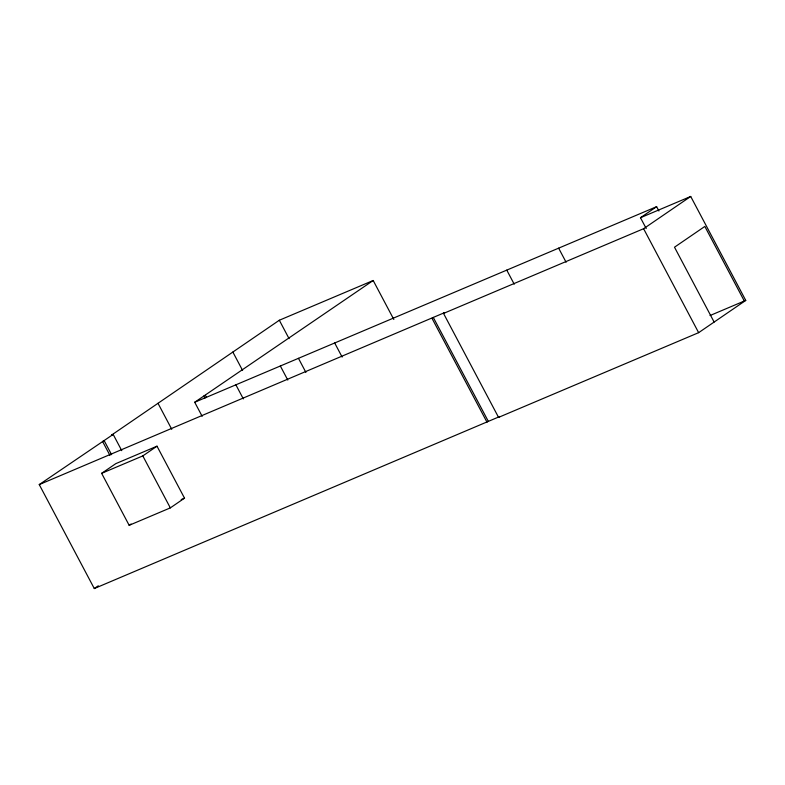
<?xml version="1.0" encoding="UTF-8"?>
<svg xmlns="http://www.w3.org/2000/svg" width="785" height="785" viewBox="0 0 785 785"><rect width="100%" height="100%" fill="white"/><g stroke="black" fill="none" stroke-linecap="round" stroke-linejoin="round"><path stroke-width="1.18" d="M39.25 484.59L444.81 312.538L443.525 313.421L498.563 417.375L499.849 416.492L94.288 588.544L39.25 484.59L113.177 434.409L121.773 450.659M393.825 319.475L373.189 280.5L279.323 320.241L111.529 435.106L113.177 434.409M202.167 416.325L194.709 402.254L373.189 280.5M101.638 473.335L115.837 463.621L157 446.184L184.524 498.161L170.325 507.885L129.162 525.312L101.638 473.335L142.811 455.908L157 446.184M129.162 525.312L131.056 524.017M94.288 588.544L98.302 585.796M646.222 228.553L640.481 217.72L656.623 206.671L658.909 211.008M443.525 313.421L643.602 228.71L690.712 196.456L745.75 300.41L698.64 332.663L498.563 417.375M194.709 402.254L656.623 206.671M640.481 217.72L690.712 196.456M181.188 499.574L184.524 498.161M710.033 315.531L745.75 300.41M744.455 301.293L704.832 226.443L674.501 247.206L714.124 322.056M643.602 228.71L698.64 332.663M558.635 248.158L566.093 262.239M506.767 270.118L514.224 284.199M433.281 317.415L488.329 421.368M431.995 318.298L487.034 422.251M334.685 342.986L342.132 357.057M279.323 320.241L289.066 338.649M298.457 358.323L305.905 372.404M280.343 365.996L287.791 380.068M232.86 352.053L242.604 370.461M235.883 384.817L243.33 398.898M205.395 395.365L206.543 397.534M203.747 396.062L204.895 398.23M158.001 403.304L171.758 429.287M142.811 455.908L170.325 507.885M104.14 440.601L111.598 454.672M102.492 441.298L109.949 455.369"/></g></svg>
